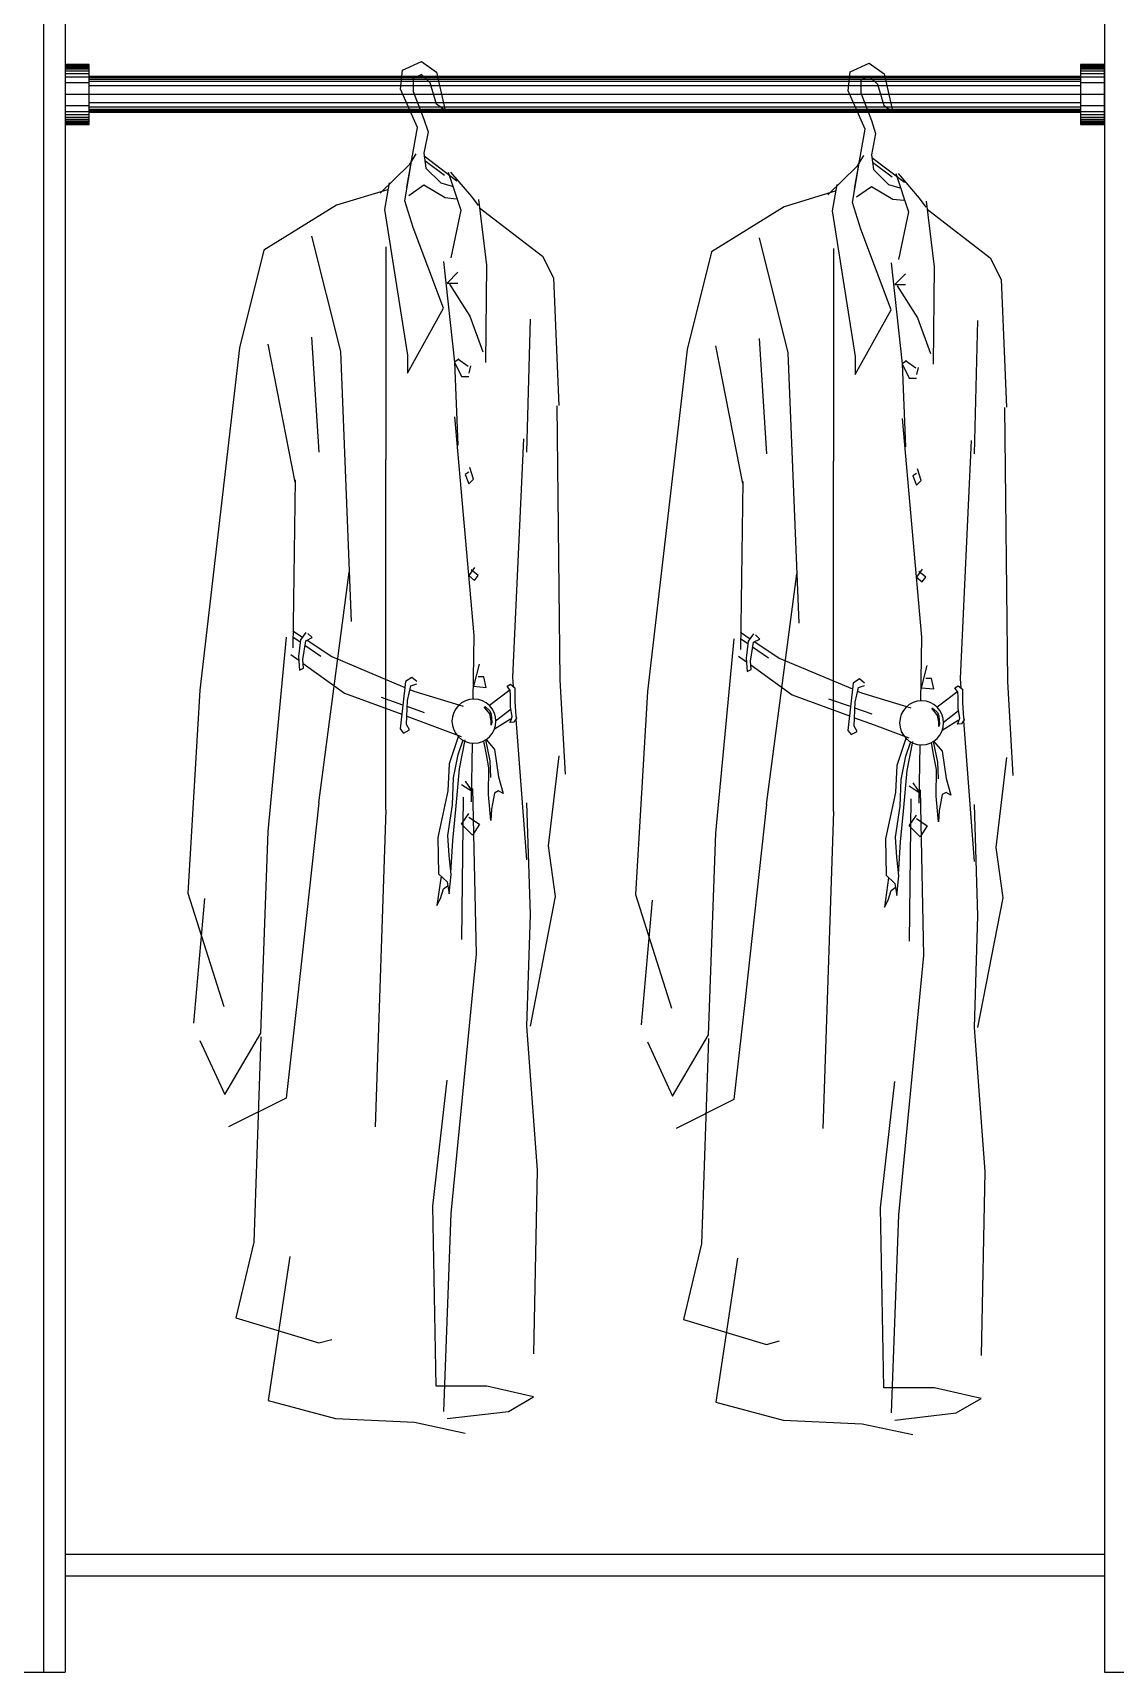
# Model space of a CAD drawing. Header units: millimetres. Extents: x 24776 to 57176, y -19492 to 15017.
# Drawn here: x 53310 to 54210, y 1442 to 2805 of the extents above; entities that cross this region are included whole.
import ezdxf

# ---------------------------------------------------------------- set-up
doc = ezdxf.new("R2010")
doc.units = ezdxf.units.MM

# ---------------------------------------------------------------- blocks, each defined once
blk = doc.blocks.new('DFGDGDGS')
at = {"color": 250}
for p, q in [((43227.8, 10674.1), (43220.7, 10642.3)), ((43240.2, 10683), (43227.8, 10674.1)), ((43233.1, 10665.3), (43240.2, 10672.3)), ((43256.1, 10675.9), (43240.2, 10683)), ((43240.2, 10672.3), (43247.3, 10668.8)), ((43257.9, 10660), (43256.1, 10675.9)), ((43227.8, 10647.6), (43233.1, 10665.3)), ((43247.3, 10658.2), (43238.4, 10635.2)), ((43243.7, 10628.1), (43257.9, 10660)), ((43247.3, 10668.8), (43247.3, 10658.2)), ((43220.7, 10642.3), (43227.8, 10647.6)), ((43238.4, 10635.2), (43234.9, 10624.6)), ((43234.9, 10624.6), (43238.4, 10606.9)), ((43252.6, 10578.6), (43243.7, 10628.1)), ((43210.9, 10583.7), (43238.1, 10604.4)), ((43238.4, 10606.9), (43236.7, 10594.5)), ((43245.1, 10606.2), (43250.6, 10597.2)), ((43254.1, 10567.3), (43248.2, 10603.3)), ((43198.5, 10570.9), (43216, 10591.2)), ((43218.2, 10591.2), (43207.6, 10559.5)), ((43221.2, 10588.2), (43237.5, 10600.5)), ((43236.7, 10594.5), (43224.3, 10582.1)), ((43250.6, 10597.2), (43274.6, 10573.5)), ((43224.3, 10582.1), (43214.7, 10579.4)), ((43220.7, 10569.7), (43238.4, 10580.3)), ((43238.4, 10580.3), (43250.8, 10571.5)), ((43267.2, 10582.2), (43271.2, 10560.1)), ((43268.6, 10576.5), (43311, 10563.6)), ((43192, 10561.5), (43139.6, 10521.2)), ((43192.8, 10568.3), (43186.2, 10513.7)), ((43192.8, 10563.4), (43198.5, 10570.9)), ((43211.5, 10568.7), (43220.7, 10569.7)), ((43247.2, 10545), (43254.1, 10567.3)), ((43311, 10563.6), (43371.5, 10526.2)), ((43207.6, 10559.5), (43216, 10519.9)), ((43271.2, 10560.1), (43252, 10439.1)), ((43222, 10478), (43247.2, 10545)), ((43331.8, 10537.9), (43307.8, 10442.1)), ((43139.6, 10521.2), (43130.6, 10503.2)), ((43269.9, 10528.9), (43269.9, 10352.2)), ((43371.5, 10526.2), (43391.7, 10445)), ((43186.2, 10513.7), (43187.2, 10432.8)), ((43210, 10507.9), (43219, 10498.9)), ((43222, 10516.9), (43213, 10433.1)), ((43130.6, 10503.2), (43126.1, 10397.1)), ((43216.9, 10497.9), (43200.1, 10471.3)), ((43219, 10498.9), (43210, 10498.9)), ((43150.1, 10469), (43153.1, 10358.2)), ((43200.1, 10471.3), (43189.2, 10441.7)), ((43252, 10424.1), (43222, 10478)), ((43331.8, 10454), (43325.8, 10358.2)), ((43252, 10439.1), (43252, 10424.1)), ((43307.8, 10442.1), (43298.9, 10217.5)), ((43345.4, 10333.5), (43367.8, 10448)), ((43391.7, 10445), (43424.7, 10160.6)), ((43199.5, 10430.1), (43201, 10424.1)), ((43210, 10435.9), (43201.5, 10429.7)), ((43213, 10433.1), (43207, 10421.1)), ((43209.4, 10435.5), (43213, 10433.1)), ((43213, 10433.1), (43210, 10364.2)), ((43207, 10421.1), (43201, 10421.1)), ((43127.7, 10396.9), (43125.4, 10169.1)), ((43212.9, 10387.7), (43196.8, 10205.9)), ((43155.4, 10369.3), (43164.6, 10171.4)), ((43197.1, 10336), (43200, 10345.7)), ((43269.9, 10061), (43269.9, 10352.2)), ((43201, 10332.1), (43197.1, 10336)), ((43201, 10341.8), (43203.9, 10339.9)), ((43203.9, 10339.9), (43201, 10332.1)), ((43345.4, 10335.3), (43347.2, 10195.6)), ((43196.2, 10262.5), (43201, 10255.7)), ((43193.3, 10255.7), (43199.1, 10260.5)), ((43196.2, 10251.8), (43193.3, 10255.7)), ((43201, 10255.7), (43196.2, 10251.8)), ((43325.8, 10066.9), (43300.5, 10258.5)), ((43331.3, 10204.2), (43334.8, 10207.7)), ((43336.5, 10208.5), (43340.9, 10202.4)), ((43347.2, 10209.9), (43339.3, 10204.6)), ((43196.8, 10205.9), (43197.7, 10152.9)), ((43335.5, 10202.1), (43315, 10188.4)), ((43323.9, 10188.4), (43337.2, 10197.6)), ((43336.5, 10201.6), (43331.3, 10204.2)), ((43339.1, 10185.9), (43336.5, 10201.6)), ((43340.9, 10202.4), (43342.6, 10188.5)), ((43341.1, 10200.3), (43347.2, 10204.5)), ((43367.8, 10043), (43352.6, 10204.5)), ((43192.3, 10182.2), (43197.1, 10163.8)), ((43315, 10188.4), (43254.2, 10162.8)), ((43338.7, 10182.8), (43304.2, 10158)), ((43338.3, 10178.9), (43339.1, 10185.9)), ((43342.6, 10188.5), (43341.7, 10177.2)), ((43349, 10190.2), (43342.4, 10185.4)), ((43125.4, 10169.1), (43120.8, 10090.8)), ((43164.6, 10171.4), (43164, 10163.6)), ((43186.5, 10162.8), (43188.4, 10171.5)), ((43188.4, 10171.5), (43193.3, 10171.5)), ((43244.1, 10167.6), (43248.4, 10171.1)), ((43248.4, 10171.1), (43253.7, 10167.6)), ((43253.7, 10167.6), (43258, 10128.4)), ((43341.7, 10177.2), (43338.3, 10178.9)), ((43166.2, 10165.4), (43162.6, 10162.5)), ((43162.6, 10162.5), (43162.6, 10151.2)), ((43169.2, 10163.8), (43166.2, 10165.4)), ((43166.2, 10156.2), (43166.5, 10160.8)), ((43166.2, 10146.5), (43166.2, 10156.2)), ((43166.5, 10160.8), (43183.9, 10147.8)), ((43166.6, 10160.1), (43169.2, 10163.8)), ((43197.1, 10163.8), (43186.5, 10162.8)), ((43246.8, 10159.7), (43205.6, 10147.2)), ((43249.3, 10164.1), (43244.1, 10165.8)), ((43250, 10161.1), (43246.8, 10159.7)), ((43251.9, 10151.9), (43249.3, 10164.1)), ((43255.8, 10148.1), (43273.7, 10154.4)), ((43304.2, 10158), (43256.7, 10140.5)), ((43424.7, 10160.6), (43434.6, 9991.9)), ((43161.9, 10138.9), (43161.3, 10137.2)), ((43162.6, 10151.2), (43161.9, 10138.9)), ((43162.6, 10147.2), (43162.7, 10147.1)), ((43164.9, 10138.6), (43166.2, 10146.5)), ((43165.9, 10144.6), (43178.7, 10134.7)), ((43182.3, 10140.6), (43181.7, 10133.8)), ((43183.6, 10143.2), (43182.3, 10140.6)), ((43182.5, 10135.1), (43183.6, 10140.8)), ((43186.8, 10146.4), (43183.6, 10143.2)), ((43183.6, 10140.8), (43185.9, 10144)), ((43185.9, 10144), (43187.8, 10146.2)), ((43187.6, 10147), (43187, 10146.6)), ((43187.8, 10146.2), (43187.6, 10147)), ((43252.5, 10138.9), (43236.1, 10132.9)), ((43237.9, 10141.8), (43252.2, 10146.8)), ((43252.8, 10131.9), (43251.9, 10151.9)), ((43161.9, 10136.3), (43153.1, 10019.5)), ((43161.3, 10137.2), (43163.6, 10133.9)), ((43163.6, 10133.9), (43166.9, 10133.6)), ((43165.9, 10135.6), (43164.9, 10138.6)), ((43166.9, 10133.6), (43165.9, 10135.6)), ((43166.2, 10136.5), (43179.6, 10128.2)), ((43181.7, 10133.8), (43182.3, 10131.5)), ((43182.3, 10131.5), (43182.5, 10135.1)), ((43236.1, 10132.9), (43207.4, 10122.1)), ((43250.2, 10127.5), (43252.8, 10131.9)), ((43255.4, 10124.9), (43250.2, 10127.5)), ((43258, 10128.4), (43255.4, 10124.9)), ((43186.4, 10119.1), (43179.6, 10111.1)), ((43187.2, 10119.1), (43183.4, 10101.9)), ((43186.4, 10106.9), (43188.5, 10118.2)), ((43198.3, 10116.5), (43199.1, 10067.8)), ((43204.4, 10119.1), (43209, 10095.1)), ((43209.9, 10106.9), (43205.7, 10119.1)), ((43209.9, 10121.6), (43217.4, 10099.3)), ((43126.1, 10105.9), (43135.1, 10031)), ((43179.6, 10111.1), (43176.3, 10088.4)), ((43183.4, 10101.9), (43183, 10088)), ((43184.3, 10096), (43186.4, 10106.9)), ((43213.6, 10087.6), (43209.9, 10106.9)), ((43217.4, 10099.3), (43218.3, 10076.7)), ((43176.3, 10088.4), (43172.5, 10074.6)), ((43184.7, 10073.7), (43184.3, 10096)), ((43204, 10084.9), (43198, 10075.9)), ((43209, 10095.1), (43212, 10061.2)), ((43214.5, 10065.3), (43213.6, 10087.6)), ((43172.5, 10074.6), (43176.3, 10076.7)), ((43176.3, 10076.7), (43179.6, 10075)), ((43179.6, 10075), (43182.2, 10061.6)), ((43182.6, 10052.3), (43184.7, 10073.7)), ((43198, 10078.9), (43195, 9941.2)), ((43198, 10075.9), (43207, 10081.9)), ((43205.7, 10071.6), (43207, 9953.2)), ((43218.3, 10076.7), (43226.7, 10038.1)), ((43153.1, 10066.9), (43150.1, 9974.1)), ((43182.2, 10061.6), (43182.6, 10052.3)), ((43207, 10049), (43201, 10058)), ((43212, 10061.2), (43214.5, 10035.6)), ((43218.3, 10039.7), (43214.5, 10065.3)), ((43269.9, 10061), (43278.9, 9797.5)), ((43325.8, 10066.9), (43343.8, 9902.3)), ((43201, 10055), (43192.1, 10049)), ((43192.1, 10049), (43198, 10040)), ((43198, 10040), (43207, 10049)), ((43135.1, 10031), (43129.1, 9989.1)), ((43214.5, 10035.6), (43216.2, 10008.7)), ((43217.4, 10023), (43218.3, 10039.7)), ((43226.7, 10038.1), (43226.2, 10007.9)), ((43373.8, 9875.3), (43367.8, 10043)), ((43215.7, 10007.4), (43217.4, 10023)), ((43217.4, 9991.1), (43215.7, 10007.4)), ((43226.2, 10007.9), (43219.1, 10001.1)), ((43224.1, 10005.8), (43227.5, 9981.4)), ((43129.1, 9989.1), (43150.1, 9881.3)), ((43219.1, 10001.1), (43217.4, 9991.1)), ((43222, 9995.3), (43218.7, 9997.8)), ((43224.6, 9987.3), (43222, 9995.3)), ((43434.6, 9991.9), (43404.6, 9897.5)), ((43227.5, 9981.4), (43224.6, 9987.3)), ((43420.8, 9987.3), (43430, 9883.7)), ((43150.1, 9974.1), (43153.1, 9881.3)), ((43195, 9941.2), (43216, 9725.6)), ((43343.8, 9902.3), (43352.8, 9821.5)), ((43153.1, 9881.3), (43144.1, 9761.6)), ((43403.7, 9824.4), (43373.8, 9875.3)), ((43373.8, 9872.3), (43379.7, 9701.7)), ((43424.7, 9869.4), (43403.7, 9824.4)), ((43231, 9731.6), (43219, 9836.4)), ((43352.8, 9821.5), (43400.7, 9797.5)), ((43144.1, 9761.6), (43147.1, 9608.9)), ((43228, 9581.9), (43231, 9731.6)), ((43216, 9725.6), (43222, 9561)), ((43349.8, 9689.7), (43367.8, 9570)), ((43379.7, 9701.7), (43394.7, 9638.8)), ((43394.7, 9638.8), (43325.8, 9617.9)), ((43325.8, 9617.9), (43314.9, 9620.9)), ((43147.1, 9573), (43186.1, 9581.9)), ((43186.1, 9581.9), (43228, 9581.9)), ((43168.1, 9561), (43147.1, 9573)), ((43367.8, 9570), (43311.9, 9555)), ((43219, 9555), (43168.1, 9561)), ((43311.9, 9555), (43246, 9552)), ((43246, 9552), (43204, 9543))]:
    blk.add_line(p, q, dxfattribs=at)
blk.add_circle((43196.7, 10134.7), 18.3, dxfattribs=at)

msp = doc.modelspace()

# ---------------------------------------------------------------- linework, layer by layer
at = {"color": 255}
for p, q in [((53318.8, 3802.4), (53318.8, 1442.4)), ((53336.8, 3802.4), (53336.8, 1442.4)), ((54200.8, 3802.4), (54200.8, 1442.4)), ((54180.8, 2768.9), (53356.8, 2768.9)), ((54180.8, 2738.9), (53356.8, 2738.9)), ((53336.8, 1540.4), (54200.8, 1540.4)), ((53336.8, 1522.4), (54200.8, 1522.4)), ((53300.8, 1442.4), (53336.8, 1442.4)), ((54200.8, 1442.4), (54236.8, 1442.4))]:
    msp.add_line(p, q, dxfattribs=at)
at = {"color": 250}
for p, q in [((53356.8, 2778.4), (53336.8, 2778.4)), ((53356.8, 2777.8), (53336.8, 2777.8)), ((53356.8, 2777.1), (53336.8, 2777.1)), ((53356.8, 2776), (53336.8, 2776)), ((53356.8, 2774.8), (53336.8, 2774.8)), ((53356.8, 2773.1), (53336.8, 2773.1)), ((53356.8, 2771), (53336.8, 2771)), ((53356.8, 2768.3), (53336.8, 2768.3)), ((54180.8, 2768.5), (53356.8, 2768.5)), ((54180.8, 2767.6), (53356.8, 2767.6)), ((54180.8, 2766.4), (53356.8, 2766.4)), ((54200.8, 2778.4), (54180.8, 2778.4)), ((54200.8, 2777.8), (54180.8, 2777.8)), ((54200.8, 2777.1), (54180.8, 2777.1)), ((54200.8, 2776), (54180.8, 2776)), ((54200.8, 2774.8), (54180.8, 2774.8)), ((54200.8, 2773.1), (54180.8, 2773.1)), ((54200.8, 2771), (54180.8, 2771)), ((54200.8, 2768.3), (54180.8, 2768.3)), ((53356.8, 2763.6), (53336.8, 2763.6)), ((53356.8, 2753.9), (53336.8, 2753.9)), ((54180.8, 2764.6), (53356.8, 2764.6)), ((54180.8, 2761.1), (53356.8, 2761.1)), ((54180.8, 2753.9), (53356.8, 2753.9)), ((54200.8, 2763.6), (54180.8, 2763.6)), ((54200.8, 2753.9), (54180.8, 2753.9)), ((53356.8, 2744.3), (53336.8, 2744.3)), ((53356.8, 2739.5), (53336.8, 2739.5)), ((54180.8, 2746.8), (53356.8, 2746.8)), ((54180.8, 2743.3), (53356.8, 2743.3)), ((54180.8, 2741.4), (53356.8, 2741.4)), ((54180.8, 2740.2), (53356.8, 2740.2)), ((54180.8, 2739.3), (53356.8, 2739.3)), ((54200.8, 2744.3), (54180.8, 2744.3)), ((54200.8, 2739.5), (54180.8, 2739.5)), ((53356.8, 2736.8), (53336.8, 2736.8)), ((53356.8, 2734.7), (53336.8, 2734.7)), ((53356.8, 2733), (53336.8, 2733)), ((53356.8, 2731.8), (53336.8, 2731.8)), ((53356.8, 2730.8), (53336.8, 2730.8)), ((53356.8, 2730), (53336.8, 2730)), ((53356.8, 2729.4), (53336.8, 2729.4)), ((54200.8, 2736.8), (54180.8, 2736.8)), ((54200.8, 2734.7), (54180.8, 2734.7)), ((54200.8, 2733), (54180.8, 2733)), ((54200.8, 2731.8), (54180.8, 2731.8)), ((54200.8, 2730.8), (54180.8, 2730.8)), ((54200.8, 2730), (54180.8, 2730)), ((54200.8, 2729.4), (54180.8, 2729.4))]:
    msp.add_line(p, q, dxfattribs=at)
at = {"color": 255}
for points in [[(53356.8, 2778.9), (53336.8, 2778.9), (53336.8, 2728.9), (53356.8, 2728.9)], [(54200.8, 2778.9), (54180.8, 2778.9), (54180.8, 2728.9), (54200.8, 2728.9)]]:
    msp.add_lwpolyline(points, close=True, dxfattribs=at)

# ---------------------------------------------------------------- block references
at = {"color": 255, "xscale": -1}
for p in [(96873.3, -7901.8), (97245.5, -7903.1)]:
    msp.add_blockref('DFGDGDGS', p, dxfattribs=at)

doc.saveas('drawing.dxf')
